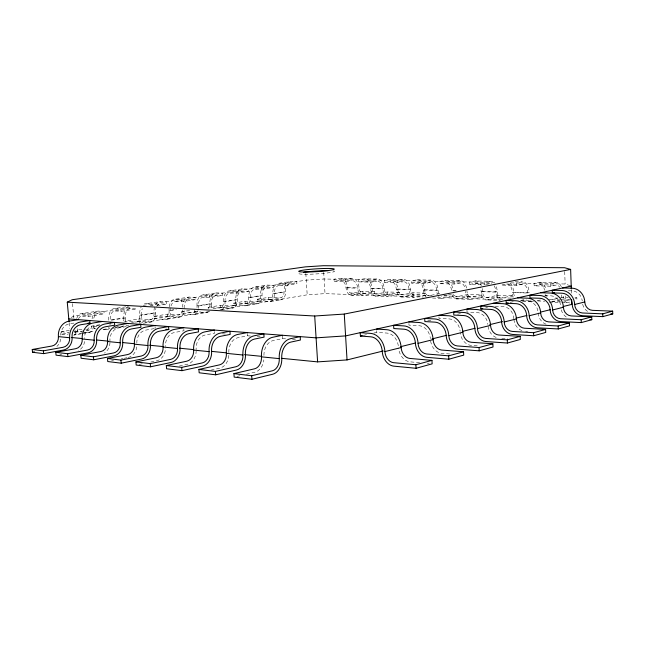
<?xml version="1.0" encoding="UTF-8"?>
<svg xmlns="http://www.w3.org/2000/svg" width="645" height="645" viewBox="0 0 645 645"><rect width="100%" height="100%" fill="white"/><g stroke="black" fill="none" stroke-linecap="round" stroke-linejoin="round"><path stroke-width="0.48" stroke-dasharray="3.23 2.42" d="M73.707 335.271L75.32 334.207L83.245 332.86M71.232 317.525L73.675 316.139L131.322 307.214M569.664 302.062L566.931 302.723A9.998 5.087 -88.1 0 1 564.335 302.013M569.575 299.594L566.85 300.248A7.498 3.822 -88.1 0 1 562.948 295.595M575.042 298.28L576.864 297.845L576.944 300.288M236.997 376.43L239.819 375.761M246.406 374.205L254.872 372.197A13.908 10.167 -83.7 0 0 263.878 359.87M551.548 301.933L559.828 299.973M557.901 297.99L550.54 299.707A7.401 3.854 -88.1 0 1 549.532 299.691L560.094 300.038M537.164 300.691L540.881 299.836M210.963 370.133L219.808 368.142A13.416 10.143 -83.4 0 0 228.911 354.548M520.773 300.377L526.401 299.111M363.28 335.408L367.126 334.545M373.866 333.03L376.753 332.385L387.145 333.086A13.601 10.28 75.9 0 1 398.4 346.462M427.691 320.936L431.465 320.089M457.595 314.22L460.425 313.583M485.629 307.915L487.539 307.488M510.074 302.424L513.944 301.554M512.001 297.377L511.937 295.829L501.536 298.079A7.119 3.967 -88.2 0 1 497.263 291.838A12.029 6.789 -88.1 0 0 494.941 283.84M179.302 366.046L187.131 364.361A12.964 10.11 -83 0 0 196.177 351.251M511.058 298.119L497.376 297.668L486.91 299.917A9.385 5.321 -88.2 0 1 481.154 291.693A9.506 5.466 -88.1 0 0 480.219 287.146M561.335 286.791A12.674 6.547 -88 0 0 555.813 282.583L539.373 282.252L534.036 283.357L534.133 285.864L550.62 286.235L555.901 285.098A10.135 5.241 -88 0 1 559.699 287.243M555.813 282.583L550.524 283.695L550.62 286.235M511.937 295.829L497.279 295.37L486.806 297.595A7.039 3.991 -88.2 0 1 482.492 291.427A11.884 6.837 -88.1 0 0 482.129 288.436M285.59 338.843L282.631 338.609L272.924 340.641A13.634 9.772 -84.3 0 0 263.934 355.403M534.133 285.864L539.462 284.743L555.901 285.098M454.29 295.192A6.869 4.039 -88.2 0 0 457.24 296.611L467.843 294.459L481.815 294.894L481.912 297.16L471.374 299.377A9.264 5.362 -88.2 0 1 465.569 291.25M139.102 364.433L142.988 363.627M150.761 362.03L156.59 360.829A12.537 10.054 -82.6 0 0 165.58 348.179M481.912 297.16L467.947 296.7L457.345 298.885A9.159 5.394 -88.2 0 1 451.806 293.185M481.815 294.894L471.269 297.079A6.95 4.023 -88.2 0 1 466.924 290.984M522.16 284.364L506.559 284.026L501.133 285.114L516.774 285.469L522.16 284.364A9.877 5.345 -88 0 1 527.852 293.024A9.739 5.192 -88.1 0 0 528.126 295.507M510.397 283.026A12.191 6.732 -88.1 0 1 513.63 292.306L529.166 292.741A12.344 6.684 -88 0 0 522.063 281.913L516.677 282.994L516.774 285.469M453.104 293.999L453.209 296.216L442.551 298.361A9.046 5.418 -88.2 0 1 438.584 296.498M447.283 295.16L442.438 296.119A6.781 4.064 -88.2 0 1 441.374 296.103M448.251 294.967L452.129 294.193M250.413 336.037L247.486 335.803L237.787 337.746A13.158 9.772 -84 0 0 228.87 352.823M111.609 360.765L113.536 360.386M121.252 358.854L123.179 358.475M124.146 358.281L127.033 357.709M439.777 293.588L429.062 295.676A6.708 4.088 -88.2 0 1 424.636 289.79A11.32 6.982 -88.2 0 0 417.138 279.833L411.518 280.809L411.639 283.074L425.095 283.381L430.691 282.373A9.159 5.563 -88.1 0 1 436.665 290.427A9.046 5.418 -88.2 0 0 437.366 294.152M485.564 284.558L490.127 283.671A9.627 5.434 -88.1 0 1 491.538 283.719M425.813 295.313L415.057 297.401A8.837 5.474 -88.3 0 1 409.107 289.645A8.949 5.612 -88.2 0 0 403.077 281.776L390.265 281.494L384.605 282.462L384.476 280.244L390.144 279.293L402.956 279.551A11.183 7.014 -88.2 0 1 410.486 289.387A6.627 4.104 -88.3 0 0 414.945 295.208L425.708 293.144L425.813 295.313L413.098 294.894L402.295 296.95A8.74 5.491 -88.3 0 1 396.32 289.283A8.845 5.628 -88.2 0 0 390.265 281.494M490.023 281.276L484.548 282.325L484.653 284.735L469.802 284.397L469.689 282.018L475.196 280.978L490.023 281.276A12.029 6.789 -88.1 0 1 494.481 283.228M469.802 284.397L475.3 283.349L490.127 283.671M425.708 293.144L412.985 292.749L402.182 294.789A6.555 4.12 -88.3 0 1 397.707 289.033A11.054 7.039 -88.2 0 0 390.144 279.293M466.553 288.041A11.731 6.877 -88.1 0 0 459.562 280.672L445.461 280.39L439.89 281.397L440.003 283.719L454.136 284.042L459.675 283.01A9.385 5.507 -88.1 0 1 465.271 288.896M399.65 294.451L388.814 296.482A8.635 5.507 -88.3 0 1 382.816 288.896A8.74 5.652 -88.2 0 0 376.728 281.204L364.498 280.938L358.805 281.873L358.676 279.712L364.369 278.785L376.607 279.027A10.925 7.063 -88.2 0 1 384.202 288.646A6.474 4.136 -88.3 0 0 388.701 294.338L399.537 292.338L399.65 294.451L387.492 294.047L376.624 296.055A8.538 5.523 -88.3 0 1 370.601 288.549A8.643 5.668 -88.2 0 0 364.498 280.938M440.003 283.719L445.574 282.704L459.675 283.01M459.562 280.672L454.024 281.696L454.136 284.042M59.856 354.468L61.751 354.113M399.537 292.338L387.379 291.959L376.503 293.935A6.402 4.144 -88.3 0 1 371.996 288.307A10.804 7.079 -88.2 0 0 364.369 278.785M374.632 293.628L363.74 295.603A8.441 5.539 -88.3 0 1 357.693 288.178A8.546 5.676 -88.3 0 0 351.565 280.656L339.875 280.398L334.166 281.317L334.029 279.196L339.746 278.293L351.444 278.527A10.683 7.095 -88.3 0 1 359.088 287.936A6.329 4.152 -88.3 0 0 363.619 293.507L374.519 291.556L374.632 293.628L362.998 293.241L352.081 295.192A8.353 5.555 -88.4 0 1 346.018 287.847A8.45 5.692 -88.3 0 0 339.875 280.398M374.519 291.556L362.877 291.193L351.952 293.12A6.265 4.168 -88.4 0 1 347.413 287.614A10.57 7.111 -88.3 0 0 339.746 278.293M154.228 328.611L145.609 330.135A11.924 9.651 -83 0 0 136.869 343.729M411.639 283.074L417.259 282.083L430.691 282.373M438.745 293.443A6.781 4.064 -88.2 0 1 438.028 290.169A11.449 6.958 -88.1 0 0 430.578 280.099L424.982 281.091L425.095 283.381M384.605 282.462L397.433 282.752L403.077 281.776M402.956 279.551L397.312 280.511L397.433 282.752M84.237 332.691L94.146 331.006M103.063 329.49L110.005 328.313M114.955 327.475L128.831 325.112M139.731 323.266L211.076 311.14M220.001 309.624L307.197 294.805L325.024 293.636L423.33 297.031M81.133 333.86L74.183 335.045A10.102 5.515 80.4 0 0 77.505 325.733M82.133 333.691L90.074 332.336M106.796 329.49L108.674 329.168M113.375 328.361L121.841 326.918M143.392 323.25L151.954 321.791M166.982 319.227L180.535 316.913M194.822 314.478L207.706 312.285M221.3 309.963L233.563 307.875M246.511 305.666L258.202 303.674M270.553 301.57L281.704 299.667M126.227 326.604L118.616 327.91A11.562 9.578 -82.6 0 0 109.956 341.068M69.354 330.409L61.444 331.715L61.678 334.183L68.596 333.014M74.522 332.022L77.489 331.522L82.133 331.949M99.54 325.394L93.912 326.33L94.13 328.724L96 328.41M131.532 322.444L139.118 321.17L150.487 322A9.457 5.676 80.5 0 0 155.51 313.002A9.578 5.821 80.4 0 1 155.905 308.334M182.696 310.019A6.91 4.289 80.5 0 1 178.883 314.849L167.442 314.131L153.921 316.373L154.107 318.646L167.619 316.381L179.06 317.13A9.215 5.716 80.5 0 0 184.156 310.697M189.614 310.447L181.697 311.761L181.874 313.986L194.734 311.825L206.223 312.494A8.99 5.749 80.6 0 0 209.044 311.471M213.019 308.753L220.558 307.488L232.079 308.092A8.772 5.765 80.6 0 0 237.304 299.659A8.877 5.91 80.5 0 1 242.609 291.105L248.623 291.314L248.462 289.097L242.456 288.896L230.136 290.79A11.223 7.377 80.5 0 0 223.541 301.594A6.652 4.322 80.6 0 1 219.647 307.988L208.142 307.375L208.246 308.818M233.49 305.311L245.173 303.352L256.71 303.892A8.562 5.781 80.7 0 0 261.991 295.628A8.667 5.918 80.6 0 1 267.336 287.251L273.351 287.436L273.206 285.267L267.191 285.098L255.452 286.904A10.957 7.393 80.6 0 0 248.801 297.482A6.498 4.33 80.6 0 1 244.866 303.739L233.337 303.19L233.49 305.311L245.019 305.883A8.659 5.773 80.6 0 0 250.276 297.538A8.764 5.91 80.6 0 1 255.605 289.081L267.336 287.251M257.516 301.28L268.675 299.401L280.212 299.885A8.369 5.781 80.7 0 0 285.525 291.79A8.466 5.918 80.6 0 1 290.911 283.582L296.918 283.736L296.781 281.615L290.766 281.478L279.575 283.195A10.699 7.401 80.6 0 0 272.875 293.556A6.345 4.338 80.7 0 1 268.917 299.691L257.371 299.207L257.516 301.28L269.054 301.787A8.458 5.781 80.7 0 0 274.351 293.612A8.554 5.918 80.6 0 1 279.72 285.324L290.911 283.582M358.805 281.873L371.052 282.155L376.728 281.204M89.494 329.918L73.603 332.594A7.579 4.136 80.4 0 0 75.32 330.829M137.119 321.903L151.39 319.501M166.434 316.969L179.987 314.687M194.274 312.277L200.224 311.277M220.759 307.818L233.03 305.754M245.987 303.577L257.678 301.602M270.029 299.53L281.196 297.643M154.55 307.084A11.973 7.28 80.4 0 0 154.058 312.914A7.087 4.257 80.5 0 1 150.293 319.662L138.925 318.864L124.695 321.226L136.022 322.065A7.184 4.241 80.5 0 0 139.747 315.244A12.126 7.248 80.4 0 1 141.174 306.939M208.142 307.375L220.397 305.343L231.918 305.923A6.579 4.322 80.6 0 0 235.836 299.594A11.094 7.385 80.5 0 1 242.456 288.896M233.337 303.19L245.027 301.255L256.565 301.771A6.426 4.338 80.7 0 0 260.516 295.571A10.828 7.393 80.6 0 1 267.191 285.098M257.371 299.207L268.53 297.353L280.075 297.813A6.273 4.338 80.7 0 0 284.05 291.742A10.578 7.401 80.6 0 1 290.766 281.478M99.822 324.717L93.219 325.806A11.223 9.506 -82.1 0 0 84.64 338.569M376.607 279.027L370.931 279.962L371.052 282.155M128.25 306.464A12.295 7.216 80.4 0 0 123.872 317.832L108.779 320.291A12.457 7.184 80.4 0 1 114.955 308.487L128.218 306.448M139.747 315.244L154.058 312.914M153.921 316.373L165.33 317.13A6.998 4.273 80.5 0 0 169.119 310.463L173.973 309.673M196.999 307.665A6.821 4.297 80.6 0 0 197.015 305.915L209.931 303.811A11.368 7.361 80.5 0 1 216.478 292.886L222.485 293.112L222.646 295.386L209.698 297.418L203.707 297.168A9.207 5.878 80.5 0 0 198.483 305.996A9.095 5.732 80.6 0 1 198.466 308.326M223.541 301.594L235.836 299.594M248.801 297.482L260.516 295.571M272.875 293.556L284.05 291.742M334.166 281.317L345.865 281.583L351.565 280.656M130.314 308.6A9.836 5.773 80.4 0 0 125.315 317.937L110.222 320.396A9.965 5.74 80.4 0 1 115.165 310.954L130.314 308.6L136.224 308.947L136.087 307.31M138.989 323.379A9.57 5.652 80.5 0 0 141.199 315.341L155.51 313.002M154.107 318.646L165.515 319.436A9.328 5.7 80.5 0 0 170.586 310.543L176.408 309.6M198.483 305.996L211.399 303.884A9.095 5.886 80.5 0 1 216.647 295.152L222.646 295.386M222.646 309.165A8.869 5.757 80.6 0 0 225.016 301.667L237.304 299.659M250.276 297.538L261.991 295.628M274.351 293.612L285.525 291.79M73.949 323.081L69.281 323.83A10.9 9.417 -81.6 0 0 60.791 336.206M351.444 278.527L345.736 279.446L345.865 281.583M78.529 318.743A10.247 5.668 80.3 0 1 82.326 316.074L98.33 313.583L104.184 313.97L103.966 311.446L98.113 311.075L82.092 313.534A12.811 7.087 80.3 0 0 76.707 318.509M150.083 305.52L160.613 303.876L166.563 304.19L166.37 301.796L160.42 301.497L146.06 303.706A12.126 7.248 80.4 0 0 144.19 304.013M170.998 305.94A9.449 5.845 80.4 0 1 175.73 301.521L189.348 299.401L195.33 299.675L195.153 297.345L189.17 297.087L175.545 299.175A11.812 7.305 80.4 0 0 169.127 307.471M203.707 297.168L216.647 295.152M225.016 301.667A8.982 5.902 80.5 0 1 230.297 293.024L242.609 291.105M82.326 316.074L88.139 316.493L104.184 313.97M115.165 310.954L121.05 311.325L136.224 308.947M156.977 305.69L166.563 304.19M175.73 301.521L181.697 301.812L195.33 299.675M230.297 293.024L236.304 293.249L248.623 291.314M255.605 289.081L261.62 289.274L273.351 287.436M279.72 285.324L285.735 285.493L296.918 283.736M143.246 305.375L306.254 280.156L324.113 278.995L496.844 282.583M197.015 305.915A11.513 7.345 80.5 0 1 203.53 294.878L216.478 292.886M417.138 279.833L430.578 280.099M515.234 281.776L522.063 281.913M510.808 282.873L565.133 284.002L571.204 286.041M279.575 283.195L285.59 283.349L285.735 285.493M568.382 290.766L572.22 290.871A10.788 9.554 72.7 0 1 582.258 300.949M347.413 287.614L359.088 287.936M371.996 288.307L384.202 288.646M397.707 289.033L410.486 289.387M424.636 289.79L438.028 290.169M455.878 290.669L452.863 290.589A11.594 6.918 -88.1 0 0 445.461 280.39M482.492 291.427L497.263 291.838M346.018 287.847L357.693 288.178M370.601 288.549L382.816 288.896M396.32 289.283L409.107 289.645M417.259 282.083A9.054 5.587 -88.2 0 1 423.265 290.048L436.665 290.427M456.531 290.992L451.508 290.855A9.28 5.531 -88.1 0 0 445.574 282.704M481.154 291.693L495.924 292.12A9.498 5.289 -88.2 0 0 500.262 300.409L485.524 299.893M506.559 284.026A9.756 5.386 -88.1 0 1 512.307 292.588L527.852 293.024M255.452 286.904L261.467 287.081L261.62 289.274M544.791 295.62L550.628 295.789A11.11 9.683 73.4 0 1 560.836 306.222M560.658 297.345L568.285 297.579M574.961 297.788L576.864 297.845M443.696 295.902L453.209 296.216M560.747 299.756L570.277 300.07M350.872 293.096L362.53 293.483M375.422 293.91L387.621 294.322M401.109 294.765L413.872 295.192M427.998 295.66L431.819 295.781M456.184 296.595L470.221 297.055M485.766 297.571L500.504 298.063M563.932 300.167L565.85 300.231M437.375 297.514L503.576 299.796M520.628 300.385L531.665 300.764M537.68 300.973L544.702 301.215M551.725 301.457L562.754 301.836M563.762 301.868L565.77 301.941L569.237 303.335M522.748 300.86L527.675 301.03A11.465 9.804 74 0 1 538.051 311.817M230.136 290.79L236.143 291L236.304 293.249M350.63 295.168L362.288 295.571M375.18 296.023L387.379 296.458M400.868 296.926L413.63 297.377M432.537 298.038L441.132 298.337M455.942 298.861L469.971 299.353M522.41 301.191L532.093 301.529M549.282 302.134L560.803 302.537M561.763 302.57L565.609 302.707M495.247 306.286L503.229 306.609A11.836 9.917 74.5 0 1 513.855 318.815M203.53 294.878L209.52 295.12L209.698 297.418M175.545 299.175L181.511 299.449L181.697 301.812M146.06 303.706L151.986 304.021L152.123 305.633M525.635 331.248L527.65 331.369M181.697 311.761L193.169 312.446A6.821 4.297 80.6 0 0 196.104 310.64M114.955 308.487L120.833 308.842L121.05 311.325M181.874 313.986L193.339 314.695A9.095 5.732 80.6 0 0 198.047 310.479M501.818 338.254L507.647 338.641M82.092 313.534L87.914 313.93L88.139 316.493M477.26 345.857L471.358 345.43A12.884 10.473 74.4 0 1 460.272 332.901M222.428 333.804L225.331 334.037M257.242 336.585L260.169 336.819M292.507 339.399L295.475 339.633M116.632 326.822L120.389 327.128A9.707 5.62 80.5 0 0 123.147 326.072M449.759 353.976L441.785 353.331A13.351 10.578 74.9 0 1 430.529 340.286M93.912 326.33L96.718 326.564M94.13 328.724L96 328.886M103.474 329.531L105.345 329.692A9.836 5.587 80.4 0 0 109.134 327.176M81.915 329.506L77.271 329.095L77.489 331.522M85.632 329.829L88.421 330.079A7.482 4.168 80.4 0 0 92.041 324.935M83.068 332.03L88.639 332.538A9.973 5.555 80.4 0 0 93.501 324M419.613 362.708L409.978 361.829A13.859 10.667 75.2 0 1 398.546 348.227M427.321 363.409L429.248 363.587M61.444 331.715L68.838 332.409M61.678 334.183L68.136 334.803M72.53 303.593L73.844 318.041M74.973 330.401L75.32 334.207M69.152 322.814L69.684 328.644M138.925 318.864L139.118 321.17M167.442 314.131L167.619 316.381M155.026 326.491L155.187 328.442M183.857 329.232L183.978 330.74L174.344 332.506A12.311 9.707 -83.4 0 0 165.539 346.558M194.564 309.624L194.734 311.825M220.397 305.343L220.558 307.488M214.567 331.627L214.68 333.191L205.005 335.037A12.723 9.748 -83.7 0 0 196.136 349.582M245.027 301.255L245.173 303.352M247.317 333.384L247.486 335.803M268.53 297.353L268.675 299.401M282.462 336.11L282.631 338.609M305.827 273.512L307.197 294.805M323.701 272.351L325.024 293.636M362.877 291.193L362.998 293.241M387.379 291.959L387.492 294.047M376.656 330.716L376.753 332.385M412.985 292.749L413.098 294.894M408.914 323.532L409.003 325.136L419.306 325.749A13.11 10.207 75.6 0 1 430.4 338.585M438.947 316.84L439.019 318.388L449.226 318.92A12.658 10.127 75.3 0 1 460.151 331.256M467.843 294.459L467.947 296.7M466.948 310.092L467.036 312.099L477.139 312.559A12.231 10.022 74.9 0 1 487.886 324.427M497.279 295.37L497.376 297.668M571.341 289.903L571.47 293.765M564.697 271.553L565.133 284.002M565.56 295.958L565.77 301.941M333.401 270.916A17.802 1.443 -3.6 0 1 317.856 273.827A17.802 1.443 -3.6 0 1 299.312 273.238M60.727 339.068A11.086 9.715 -80.2 0 1 56.873 346.438M136.796 346.857A12.134 9.981 -82.2 0 1 128 357.524M110.005 342.584A11.763 9.901 -81.6 0 1 104.474 353.081M84.576 341.511A11.417 9.812 -81 0 1 78.44 350.654M125.315 317.937A9.707 5.62 80.5 0 1 125.122 321.984M110.247 322.919A9.836 5.587 80.4 0 1 109.876 325.233M123.872 317.832A7.28 4.217 80.5 0 1 123.598 321.412M155.51 304.706A11.973 7.28 80.4 0 1 160.42 301.497M156.679 306.431A9.578 5.821 80.4 0 1 160.613 303.876M141.199 315.341A9.699 5.805 80.4 0 1 142.343 308.689M182.656 307.254A11.666 7.329 80.5 0 1 189.17 297.087M184.164 308.326A9.328 5.861 80.5 0 1 189.348 299.401M170.586 310.543A9.449 5.845 80.4 0 1 170.586 308.149M169.119 310.463A11.812 7.305 80.4 0 1 169.071 308.447M211.399 303.884A8.99 5.749 80.6 0 1 210.947 308.326M209.931 303.811A6.74 4.305 80.6 0 1 208.996 308.487M92.074 318.815A12.634 7.135 80.3 0 1 98.113 311.075M93.775 318.219A10.11 5.708 80.3 0 1 98.33 313.583M562.093 298.095A9.998 5.087 -88.1 0 1 561.464 293.983M545.364 296.031A9.869 5.144 -88.1 0 1 545.146 294.37M539.462 284.743A10.014 5.289 -88 0 1 544.654 290.21M539.373 282.252A12.513 6.611 -88 0 1 546.049 290.089M547.049 296.805A7.401 3.854 -88.1 0 1 546.597 295.112M533.447 301.546A9.739 5.192 -88.1 0 1 529.658 299.554M513.218 297.232A9.619 5.241 -88.1 0 1 512.307 292.588M514.307 295.789A7.216 3.934 -88.1 0 1 513.63 292.306M426.393 297.24A8.941 5.442 -88.2 0 1 423.265 290.048M494.07 285.711A9.627 5.434 -88.1 0 1 495.924 292.12M475.3 283.349A9.506 5.466 -88.1 0 1 479.275 285.372M475.196 280.978A11.884 6.837 -88.1 0 1 481.331 285.743M566.237 316.993A11.287 9.973 71.9 0 1 560.908 307.181M546.065 324.225A11.65 10.11 72.7 0 1 538.132 312.817M521.942 330.635A12.029 10.239 73.4 0 1 513.912 319.581M496.174 337.472A12.44 10.36 73.9 0 1 487.999 326.015M587.555 311.39A10.949 9.836 71 0 1 582.322 301.884"/><path stroke-width="0.97" d="M69.063 321.839L67.257 302.158L72.175 299.731L305.399 266.869L323.282 265.716L564.56 267.723L570.631 269.408L571.309 288.936M431.957 360.378L415.888 364.756L393.619 362.683A10.594 8.03 75.4 0 1 384.912 351.589A17.31 12.892 76 0 0 370.625 333.384L360.192 332.667L360.394 336.061L370.819 336.811A13.851 10.312 76 0 1 382.227 351.364A14.117 10.707 75.4 0 0 393.813 366.15L416.073 368.287L432.134 363.844L431.957 360.378L409.793 358.427A10.393 8.006 75.2 0 1 401.15 347.558A16.996 12.852 75.9 0 0 386.96 329.724L376.567 329.055M463.553 351.775L448.67 355.822L426.627 353.992A10.199 7.966 75 0 1 418.049 343.358A16.673 12.811 75.8 0 0 403.972 325.91L393.619 325.282L393.797 328.555L404.149 329.208A13.343 10.247 75.8 0 1 415.388 343.164A13.593 10.626 75 0 0 426.797 357.33L448.839 359.225L463.707 355.113L463.553 351.775L441.623 350.05A10.014 7.934 74.9 0 1 433.118 339.625A16.391 12.763 75.6 0 0 419.137 322.508L408.833 321.919M492.877 343.785L479.05 347.55L457.257 345.93A9.828 7.893 74.6 0 1 448.815 335.722A16.085 12.707 75.4 0 0 434.956 318.961L424.7 318.42L424.862 321.573L435.117 322.145A12.868 10.167 75.4 0 1 446.179 335.545A13.102 10.53 74.6 0 0 457.41 349.155L479.203 350.832L493.014 347.01L492.877 343.785L471.205 342.261A9.659 7.853 74.4 0 1 462.836 332.24A15.819 12.65 75.3 0 0 449.081 315.792L438.866 315.284M520.16 336.351L507.293 339.859L485.766 338.432A9.49 7.813 74.2 0 1 477.461 328.611A15.536 12.594 75.1 0 0 463.82 312.486L453.669 312.019L453.814 315.066L463.965 315.558A12.432 10.07 75.1 0 1 474.857 328.458A12.65 10.417 74.2 0 0 485.903 341.544L507.422 343.027L520.289 339.464L520.16 336.351L498.77 335.005A9.328 7.772 73.9 0 1 490.539 325.37A15.287 12.529 74.9 0 0 477.002 309.527L466.899 309.092M545.614 329.418L533.6 332.691L512.364 331.425A9.167 7.724 73.7 0 1 504.197 321.976A15.029 12.465 74.7 0 0 490.781 306.44L480.735 306.036L480.872 308.987L490.91 309.415A12.021 9.965 74.7 0 1 501.625 321.839A12.223 10.296 73.7 0 0 512.485 334.441L533.721 335.755L545.726 332.433L545.614 329.418L524.514 328.224A9.022 7.675 73.4 0 1 516.419 318.944A14.795 12.392 74.5 0 0 503.108 303.674L493.127 303.295M569.414 322.935L558.175 325.999L537.229 324.878A8.877 7.627 73 0 1 529.206 315.768A14.545 12.319 74.2 0 0 516.008 300.78L506.091 300.433L506.204 303.295L516.129 303.666A11.634 9.86 74.2 0 1 526.659 315.647A11.828 10.175 73 0 0 537.341 327.797L558.28 328.958L569.519 325.854L569.414 322.935L548.613 321.887A8.74 7.579 72.7 0 1 540.655 312.922A14.327 12.255 74 0 0 527.562 298.183L517.701 297.869M591.723 316.856L581.185 319.726L560.537 318.751A8.595 7.53 72.3 0 1 552.644 309.947A14.093 12.174 73.7 0 0 539.672 295.475L529.876 295.176L529.988 297.95L539.776 298.264A11.279 9.739 73.7 0 1 550.137 309.842A11.457 10.038 72.3 0 0 560.634 321.573L581.282 322.597L591.812 319.686L591.723 316.856L571.22 315.937A8.466 7.482 71.9 0 1 563.399 307.278A13.892 12.102 73.4 0 0 550.532 293.04L540.792 292.766M612.669 311.148L602.769 313.849L582.419 312.986A8.337 7.426 71.5 0 1 574.671 304.48A13.674 12.021 73 0 0 561.916 290.484L552.241 290.234L552.346 292.927L562.005 293.201A10.941 9.619 73 0 1 572.196 304.392A11.11 9.901 71.5 0 0 582.516 315.728L602.849 316.631L612.75 313.897L612.669 311.148L592.473 310.342A8.216 7.377 71 0 1 584.781 301.973A13.48 11.949 72.7 0 0 572.131 288.194L562.521 287.96M384.912 351.589L401.15 347.558M418.049 343.358L433.118 339.625M448.815 335.722L462.836 332.24M477.461 328.611L490.539 325.37M504.197 321.976L516.419 318.944M529.206 315.768L540.655 312.922M552.644 309.947L563.399 307.278M574.671 304.48L584.781 301.973M281.599 358.322L317.614 361.885L347.042 359.926L383.203 350.985M400.795 346.639L415.461 343.019M432.069 338.915L446.735 335.287M462.368 331.425L475.075 328.289M489.74 324.661L502.447 321.524M516.129 318.138L526.876 315.486M540.566 312.107L550.338 309.689M563.045 306.552L571.841 304.375L571.672 299.554M251.937 379.284L272.65 374.253A14.158 10.159 -83.9 0 0 281.76 358.048A13.867 9.772 -84.4 0 1 290.718 342.116L300.417 340.028L300.191 336.634L290.484 338.69A17.334 12.215 -84.4 0 0 279.261 358.62A10.618 7.619 -83.9 0 1 272.408 370.786L251.687 375.745L233.917 373.624L234.175 377.099L251.937 379.284L251.687 375.745M233.917 373.624L254.63 368.787A10.433 7.619 -83.7 0 0 261.475 356.846A17.036 12.223 -84.3 0 1 272.69 337.279L282.405 335.271M215.672 374.818L236.344 370.053A13.65 10.159 -83.6 0 0 245.422 354.46A13.384 9.78 -84.1 0 1 254.364 339.109L264.071 337.125L263.837 333.852L254.13 335.803A16.73 12.223 -84.1 0 0 242.931 355A10.239 7.619 -83.6 0 1 236.102 366.707L215.414 371.407L198.91 369.432L199.168 372.786L215.672 374.818L215.414 371.407M360.394 336.061L362.321 335.626M480.872 308.987L482.774 308.56M506.204 303.295L508.139 302.86M552.346 292.927L554.208 292.507M198.91 369.432L219.558 364.852A10.062 7.611 -83.4 0 0 226.379 353.355A16.447 12.215 -84 0 1 237.553 334.489L247.261 332.586M181.955 370.665L202.546 366.142A13.174 10.127 -83.2 0 0 211.584 351.114A12.932 9.764 -83.9 0 1 220.477 336.311L230.168 334.424L229.934 331.256L220.243 333.118A16.157 12.199 -83.9 0 0 209.093 351.63A9.885 7.595 -83.2 0 1 202.304 362.909L181.697 367.376L166.321 365.538L166.587 368.779L181.955 370.665L181.697 367.376M571.204 286.041L345.591 335.9L316.082 337.851L68.797 318.92M166.321 365.538L186.873 361.176A9.723 7.579 -83 0 0 193.653 350.09A15.899 12.182 -83.7 0 1 204.763 331.893L214.446 330.071M150.535 366.795L171.014 362.498A12.739 10.078 -82.8 0 0 179.987 347.994A12.505 9.723 -83.6 0 1 188.824 333.699L198.483 331.893L198.249 328.829L188.582 330.611A15.633 12.158 -83.6 0 0 177.504 348.485A9.554 7.563 -82.8 0 1 170.756 359.37L150.269 363.619L135.918 361.901L136.184 365.03L150.535 366.795L150.269 363.619M135.918 361.901L156.34 357.749A9.401 7.538 -82.6 0 0 163.064 347.042A15.391 12.134 -83.4 0 1 174.102 329.466L183.736 327.725M121.179 363.183L141.513 359.08A12.328 10.014 -82.4 0 0 150.414 345.067A12.11 9.675 -83.2 0 1 159.186 331.256L168.797 329.522L168.555 326.555L158.944 328.265A15.133 12.094 -83.2 0 0 147.947 345.535A9.248 7.514 -82.4 0 1 141.255 356.056L120.913 360.103L107.481 358.499L107.755 361.531L121.179 363.183L120.913 360.103M67.257 302.158L314.695 316.01L344.269 314.067L570.631 269.408M107.481 358.499L127.75 354.54A9.103 7.482 -82.2 0 0 134.41 344.188A14.908 12.062 -83 0 1 145.367 327.184L154.945 325.515M93.694 359.797L113.851 355.887A11.941 9.941 -81.9 0 0 122.679 342.326A11.731 9.611 -82.8 0 1 131.378 328.958L140.924 327.305L140.683 324.427L131.137 326.056A14.666 12.021 -82.8 0 0 120.236 342.777A8.957 7.458 -81.9 0 1 113.601 352.952L93.428 356.814L80.835 355.306L81.101 358.249L93.694 359.797L93.428 356.814M80.835 355.306L100.918 351.525A8.82 7.426 -81.6 0 0 107.522 341.511A14.456 11.973 -82.6 0 1 118.374 325.048L127.887 323.443M67.902 356.62L87.881 352.88A11.578 9.852 -81.3 0 0 96.613 339.754A11.384 9.538 -82.4 0 1 105.232 326.797L114.705 325.209L114.463 322.419L104.99 323.983A14.23 11.924 -82.4 0 0 94.194 340.181A8.683 7.393 -81.3 0 1 87.623 350.033L67.636 353.726L55.801 352.315L56.067 355.161L67.902 356.62L67.636 353.726M55.801 352.315L75.691 348.695A8.562 7.361 -81 0 0 82.229 338.988A14.029 11.884 -82.1 0 1 92.969 323.032L102.41 321.492M43.658 353.637L63.428 350.05A11.239 9.764 -80.6 0 0 72.079 337.327A11.054 9.457 -81.9 0 1 80.609 324.766L90.002 323.242L89.752 320.525L80.359 322.032A13.819 11.828 -81.9 0 0 69.676 337.738A8.425 7.321 -80.6 0 1 63.178 347.284L43.392 350.832L32.25 349.493L32.516 352.267L43.658 353.637L43.392 350.832M32.516 352.267L34.483 351.912M32.25 349.493L51.931 346.026A8.312 7.288 -80.2 0 0 58.397 336.617A13.634 11.771 -81.6 0 1 69.031 321.137L78.384 319.654M610.823 313.817L612.75 313.897M589.861 319.589L591.812 319.686M88.099 323.089L90.002 323.242M165.878 329.297L168.797 329.522M71.49 337.496L82.495 338.585M96.508 339.971L108.513 341.165M122.518 342.551L134.523 343.737M149.535 345.228L163.54 346.615M179.544 348.203L193.556 349.59M211.56 351.38L226.572 352.863M244.584 354.645L261.588 356.338M58.397 336.617L69.676 337.738M82.229 338.988L94.194 340.181M107.522 341.511L120.236 342.777M134.41 344.188L147.947 345.535M163.064 347.042L177.504 348.485M193.653 350.09L209.093 351.63M226.379 353.355L242.931 355M261.475 356.846L279.261 358.62M314.695 316.01L317.614 361.885M344.269 314.067L347.042 359.926M415.888 364.756L416.073 368.287M448.67 355.822L448.839 359.225M479.05 347.55L479.203 350.832M507.293 339.859L507.422 343.027M533.6 332.691L533.721 335.755M558.175 325.999L558.28 328.958M581.185 319.726L581.282 322.597M602.769 313.849L602.849 316.631M303.464 272.319A17.802 1.443 -3.6 0 1 328.224 270.634M305.069 272.037A17.802 1.403 -3.6 0 0 334.029 269.392A17.802 1.403 -3.6 0 0 310.519 269.296A17.802 1.403 -3.6 0 0 305.069 272.037"/></g></svg>
